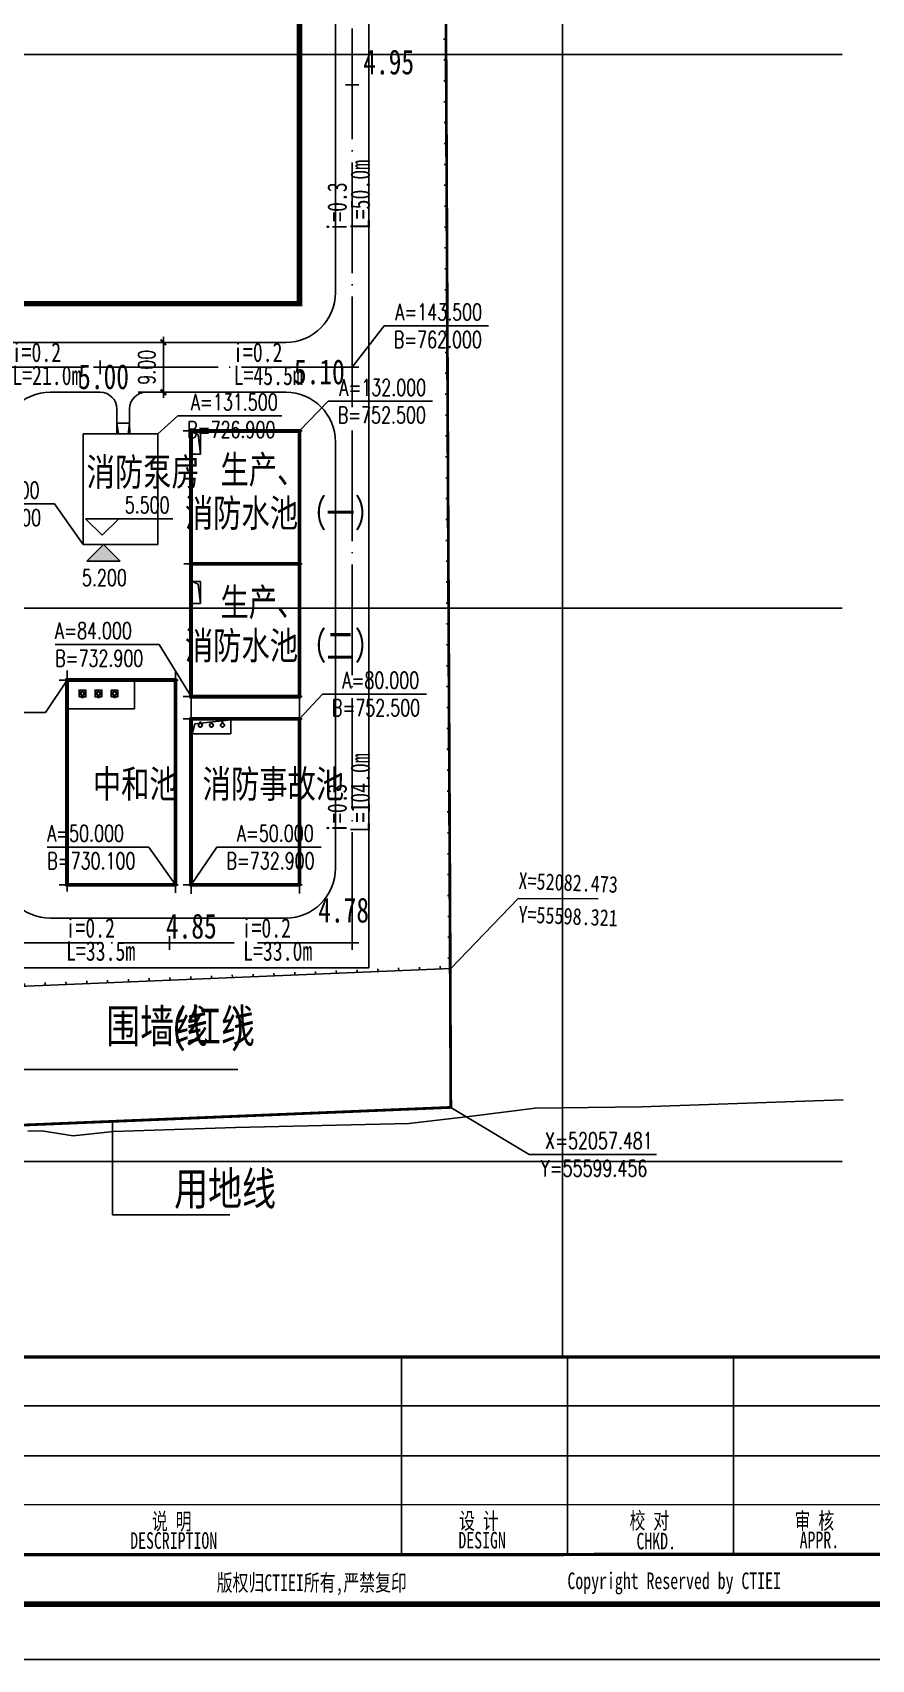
# Model space of a CAD drawing. Extents: x -170 to 1091, y -90 to 504.
# Drawn here: x 704.3 to 855.8, y -89.9 to 204 of the extents above; entities that cross this region are included whole.
import ezdxf

# ---------------------------------------------------------------- set-up
doc = ezdxf.new("R2010")
doc.units = 0
doc.header["$LTSCALE"] = 1000
for name, pattern in [('DASH', [0.35, 0.25, -0.1]), ('DASHED', [19.05, 12.7, -6.35]), ('DOTE', [2.42, 2, -0.2, 0.02, -0.2])]:
    doc.linetypes.add(name, pattern=pattern)
doc.layers.get('0').update_dxf_attribs({"linetype": 'CONTINUOUS'})
doc.layers.get('Defpoints').update_dxf_attribs({"linetype": 'CONTINUOUS'})
for name, color, linetype in [('DIM_COOR', 3, 'CONTINUOUS'), ('DIM_ELEV', 3, 'CONTINUOUS'), ('DIM_LEAD', 3, 'CONTINUOUS'), ('DIM_SYMB', 3, 'CONTINUOUS'), ('DOTE', 1, 'DOTE'), ('equipment', 2, 'CONTINUOUS'), ('PUB_DIM', 3, 'CONTINUOUS'), ('PUB_TEXT', 7, 'CONTINUOUS'), ('PUB_TITLE', 4, 'CONTINUOUS'), ('road', 2, 'CONTINUOUS'), ('S-消火栓', 20, 'CONTINUOUS'), ('STAIR', 2, 'CONTINUOUS'), ('WALL', 141, 'CONTINUOUS'), ('地形', 8, 'CONTINUOUS'), ('方格网', 6, 'CONTINUOUS'), ('污泥管', 4, 'CONTINUOUS'), ('选址蓝线', 5, 'CONTINUOUS'), ('道路HK', 1, 'CONTINUOUS'), ('配管', 3, 'CONTINUOUS')]:
    doc.layers.add(name, color=color, linetype=linetype)
doc.styles.add('_TCH_DIM', font='SIMPLEX', dxfattribs={"bigfont": 'GBCBIG'})
doc.styles.add('DIM_FONT', font='SIMPLEX', dxfattribs={"width": 0.7, "bigfont": 'GBCBIG'})
doc.styles.add('HZ', font='', dxfattribs={"width": 0.75})
doc.styles.get("Standard").update_dxf_attribs({"font": '', "width": 0.75})
doc.styles.add('宋体', font='')
doc.styles.get('HZ').set_extended_font_data('SimSun')
doc.styles.get('STANDARD').set_extended_font_data('SimSun')
doc.styles.get('宋体').set_extended_font_data('SimSun')
doc.dimstyles.new('DIMN1', dxfattribs={"dimscale": 0.01, "dimtxt": 300, "dimasz": 100, "dimexe": 250, "dimexo": 300, "dimgap": 150, "dimtad": 1, "dimzin": 0, "dimdsep": 46, "dimtxsty": 'DIM_FONT', "dimblk": 'ARCHTICK', "dimcen": 0.09, "dimclrt": 7, "dimazin": 2, "dimtfac": 1, "dimtdec": 0, "dimtix": 1, "dimtmove": 2, "dimatfit": 3, "dimldrblk": 'ARCHTICK', "dimfxl": 1, "dimtolj": 1, "dimtzin": 0, "dimarcsym": 0})

# ---------------------------------------------------------------- blocks, each defined once
blk = doc.blocks.new('_ArchTick')
at = {"color": 0, "linetype": 'ByBlock', "const_width": 0.4}
blk.add_lwpolyline([(-0.5, -0.5), (0.5, 0.5)], dxfattribs=at)
blk = doc.blocks.new('*D94')
at = {"layer": 'Defpoints', "color": 0, "linetype": 'Continuous', "transparency": 16777216}
for p in [(720.34, 148), (727.91, 148), (720.34, 139)]:
    blk.add_point(p, dxfattribs=at)
at = {"layer": 'PUB_DIM', "color": 0, "linetype": 'Continuous', "lineweight": -2, "transparency": 16777216}
for p, q in [((723.34, 148), (730.41, 148)), ((727.91, 148), (727.91, 149)), ((727.91, 139), (727.91, 148)), ((723.34, 139), (730.41, 139)), ((727.91, 139), (727.91, 138))]:
    blk.add_line(p, q, dxfattribs=at)
for p, rotation in [((727.91, 148), 270), ((727.91, 139), 90)]:
    blk.add_blockref('_ArchTick', p, dxfattribs=dict(at, rotation=rotation))
at = {"layer": 'PUB_DIM', "color": 7, "linetype": 'Continuous', "transparency": 16777216, "insert": (724.91, 143.5), "char_height": 3, "attachment_point": 5, "rotation": 90, "style": 'DIM_FONT'}
blk.add_mtext('\\A1;9.00', dxfattribs=at)
blk = doc.blocks.new('$LinePat$围墙')
at = {"color": 0}
blk.add_line((600, 0), (600, -160), dxfattribs=at)
at = {"color": 0, "const_width": 40}
blk.add_lwpolyline([(0, 0), (1201, 0)], dxfattribs=at)

msp = doc.modelspace()

# ---------------------------------------------------------------- hatches: boundary and pattern name
at = {"layer": 'DIM_ELEV', "linetype": 'Continuous'}
msp.add_hatch(color=256, dxfattribs=at).paths.add_polyline_path([(717.07252, 111.5), (714.07252, 108.5), (720.07252, 108.5)])

# ---------------------------------------------------------------- linework, layer by layer
at = {"linetype": 'Continuous'}
for p, q in [((713.4, 131.5), (726.9, 131.5)), ((713.4, 111.5), (713.4, 131.5)), ((726.9, 131.5), (726.9, 111.5)), ((726.9, 111.5), (713.4, 111.5))]:
    msp.add_line(p, q, dxfattribs=at)
for p, q in [((900.92177, -44.09273), (690.92177, -44.09273)), ((900.92177, -53.16809), (690.92177, -53.16809)), ((900.92177, -61.93522), (690.92177, -62.01801))]:
    msp.add_line(p, q)
at = {"linetype": 'DASH', "ltscale": 0.03, "const_width": 1, "flags": 128}
msp.add_lwpolyline([(752.5, 330), (752.5, 155), (680.5, 155), (680.5, 330)], close=True, dxfattribs=at)
at = {"linetype": 'Continuous', "const_width": 0.3, "flags": 128}
for points in [[(760.75409, 194.5), (763.24591, 194.5)], [(762, 195.74591), (762, 193.25409)], [(716.5, 144.74591), (716.5, 142.25409)], [(762, 144.74591), (762, 142.25409)], [(715.25409, 143.5), (717.74591, 143.5)], [(760.75409, 143.5), (763.24591, 143.5)], [(727.75409, 39.5), (730.24591, 39.5)], [(729, 40.74591), (729, 38.25409)], [(760.75409, 39.5), (763.24591, 39.5)], [(762, 40.74591), (762, 38.25409)]]:
    msp.add_lwpolyline(points, dxfattribs=at)
at = {"const_width": 0.6}
for points in [[(690.92177, -35.27667), (900.92177, -35.27667)], [(900.92177, -70.93522), (690.92177, -71.01801)], [(900.92177, -79.93522), (690.92177, -79.93522)]]:
    msp.add_lwpolyline(points, dxfattribs=at)
at = {"color": 7}
for points in [[(770.92177, -70.98414), (770.92177, -35.27667)], [(770.92177, -70.93522), (770.92177, -35.27667)], [(770.92177, -70.93522), (770.92177, -35.27667)], [(770.92177, -70.93522), (770.92177, -35.27667)], [(770.92177, -70.93522), (770.92177, -35.27667)], [(800.92177, -70.93522), (800.92177, -35.27667)], [(800.92177, -70.93522), (800.92177, -35.27667)], [(830.92177, -70.93522), (830.92177, -35.27667)]]:
    msp.add_lwpolyline(points, dxfattribs=at)
at = {"layer": 'DIM_COOR', "color": 3, "linetype": 'Continuous'}
for p, q in [((762, 143.5), (767.80975, 150.99575)), ((767.80975, 150.99575), (786.61975, 150.99575)), ((752.5, 132), (757.69857, 137.35732)), ((757.69857, 137.35732), (776.50857, 137.35732)), ((726.9, 131.5), (730.49221, 134.73457)), ((730.49221, 134.73457), (749.30221, 134.73457)), ((708.24268, 118.81897), (689.87268, 118.81897)), ((713.4, 111.5), (708.24268, 118.81897)), ((727.16075, 93.42538), (708.35075, 93.42538)), ((732.9, 84), (727.16075, 93.42538)), ((710.5, 87), (706.64073, 81.1391)), ((752.5, 80), (756.65089, 84.47541)), ((756.65089, 84.47541), (775.46089, 84.47541)), ((706.64073, 81.1391), (688.27073, 81.1391)), ((725.29796, 56.83354), (706.92796, 56.83354)), ((730.1, 50), (725.29796, 56.83354)), ((732.9, 50), (737.58597, 56.83354)), ((737.58597, 56.83354), (756.39597, 56.83354)), ((779.83419, 9.77289), (793.98262, 1.28568)), ((793.98262, 1.28568), (816.97262, 1.28568))]:
    msp.add_line(p, q, dxfattribs=at)
at = {"layer": 'DIM_ELEV', "linetype": 'Continuous'}
for p, q in [((716.86349, 113.14351), (713.86349, 116.14351)), ((713.86349, 116.14351), (729.62665, 116.14351)), ((716.86349, 113.14351), (719.86349, 116.14351)), ((717.07252, 111.5), (714.07252, 108.5)), ((717.07252, 111.5), (720.07252, 108.5)), ((714.07252, 108.5), (720.07252, 108.5))]:
    msp.add_line(p, q, dxfattribs=at)
at = {"layer": 'DIM_LEAD', "linetype": 'Continuous'}
for p, q in [((700.77691, 16.63918), (741.37077, 16.63918)), ((718.69795, 7.26983), (718.69795, -9.58831)), ((718.69795, -9.58831), (739.91241, -9.58831))]:
    msp.add_line(p, q, dxfattribs=at)
at = {"layer": 'DIM_SYMB', "linetype": 'Continuous'}
for points in [[(762, 166.42771, 0, 0, 0), (762, 177.49419, 0.8, 0, 0), (762, 180.49419, 0, 0, 0)], [(699.39318, 143.5, 0, 0, 0), (710.45965, 143.5, 0.8, 0, 0), (713.45965, 143.5, 0, 0, 0)], [(751.09803, 143.5, 0, 0, 0), (740.03155, 143.5, 0.8, 0, 0), (737.03155, 143.5, 0, 0, 0)], [(707.81837, 133.73961, 0, 0, 0), (710.62672, 136.62151, 0.4, 0, 0), (711.67358, 137.69579, 0, 0, 0)], [(730.5419, 133.73961, 0, 0, 0), (727.73355, 136.62151, 0.4, 0, 0), (726.68668, 137.69579, 0, 0, 0)], [(707.67275, 111.60364, 0, 0, 0), (706.1062, 109.1036, 0.4, 0, 0), (705.30972, 107.83253, 0, 0, 0)], [(755.09461, 111.60364, 0, 0, 0), (756.66116, 109.1036, 0.4, 0, 0), (757.45763, 107.83253, 0, 0, 0)], [(707.67275, 74.53699, 0, 0, 0), (706.1062, 72.03695, 0.4, 0, 0), (705.30972, 70.76587, 0, 0, 0)], [(755.09461, 74.53699, 0, 0, 0), (756.66116, 72.03695, 0.4, 0, 0), (757.45763, 70.76587, 0, 0, 0)], [(762, 69.35938, 0, 0, 0), (762, 58.2929, 0.8, 0, 0), (762, 55.2929, 0, 0, 0)], [(714.9083, 48.22037, 0, 0, 0), (713.25413, 46.03817, 0.4, 0, 0), (712.348, 44.8428, 0, 0, 0)], [(743.0917, 48.22037, 0, 0, 0), (744.74587, 46.03817, 0.4, 0, 0), (745.652, 44.8428, 0, 0, 0)], [(720.83122, 39.5, 0, 0, 0), (709.76475, 39.5, 0.8, 0, 0), (706.76475, 39.5, 0, 0, 0)], [(741.64046, 39.5, 0, 0, 0), (752.70693, 39.5, 0.8, 0, 0), (755.70693, 39.5, 0, 0, 0)]]:
    msp.add_lwpolyline(points, format="xyseb", dxfattribs=at)
at = {"layer": 'DOTE', "ltscale": 0.01}
for p, q in [((762, 39.5), (762, 344.83258)), ((762, 143.5), (530.8769, 143.5)), ((575.5, 39.5), (762, 39.5))]:
    msp.add_line(p, q, dxfattribs=at)
at = {"layer": 'DOTE'}
for p, q in [((753, 132), (731.47078, 132)), ((732.9, 132), (732.9, 48.38106)), ((752.5, 132.2), (752.5, 48.42887)), ((753, 108), (731.58556, 108)), ((710.5, 48.8), (710.5, 88.71249)), ((730.1, 88.6167), (730.1, 48.56147)), ((730.6, 87), (709.07078, 87)), ((753, 84), (731.47078, 84)), ((753, 80), (731.47078, 80)), ((730.6, 50), (709.07078, 50)), ((753, 50), (731.47078, 50))]:
    msp.add_line(p, q, dxfattribs=at)
at = {"layer": 'DOTE', "ltscale": 10}
msp.add_line((779.61061, 59.68428), (779.65232, 59.68428), dxfattribs=at)
at = {"layer": 'DOTE', "linetype": 'DOTE', "ltscale": 0.01, "const_width": 0.5, "flags": 128}
msp.add_lwpolyline([(779.8335, 9.79368), (777.91501, 437.27128), (546.09476, 435.40301), (556.20161, 0.56151)], close=True, dxfattribs=at)
at = {"layer": 'equipment', "linetype": 'DASHED', "ltscale": 25}
for p, q in [((719.24686, 83.87357), (718.93314, 83.87357)), ((719.01, 84.21402), (719.01, 83.90402)), ((719.17, 84.21402), (719.17, 83.90402))]:
    msp.add_line(p, q, dxfattribs=at)
for points in [[(718.75318, 84.6892), (718.7712, 84.72708), (718.50344, 84.91422), (718.48171, 84.88319)], [(718.75318, 84.43795), (718.7712, 84.40007), (718.50344, 84.21292), (718.48171, 84.24395)], [(719.7, 83.95557), (719.7, 85.17157), (718.484, 85.17157), (718.484, 83.95557)], [(718.93314, 83.84313), (718.93314, 83.90402), (719.24686, 83.90402), (719.24686, 83.84313)], [(719.42682, 84.6892), (719.4088, 84.72708), (719.67656, 84.91422), (719.69829, 84.88319)], [(719.42682, 84.43795), (719.4088, 84.40007), (719.67656, 84.21292), (719.69829, 84.24395)]]:
    msp.add_lwpolyline(points, close=True, dxfattribs=at)
for radius in [0.35859, 0.32403, 0.29379]:
    msp.add_circle((719.09, 84.56357), radius, dxfattribs=at)
at = {"layer": 'PUB_TITLE', "linetype": 'Continuous'}
msp.add_lwpolyline([(-170.07823, -89.93522), (1090.92177, -89.93522), (1090.92177, 504.06478), (-170.07823, 504.06478)], close=True, dxfattribs=at)
at = {"layer": 'PUB_TITLE', "linetype": 'Continuous', "const_width": 1}
msp.add_lwpolyline([(-145.07823, -79.93522), (1080.92177, -79.93522), (1080.92177, 494.06478), (-145.07823, 494.06478)], close=True, dxfattribs=at)
at = {"layer": 'road', "linetype": 'Continuous'}
for p, q in [((765, 35), (765, 350)), ((759, 157), (759, 331)), ((750, 148), (683, 148)), ((716.50309, 139), (707.5, 139)), ((750, 139), (724.81309, 139)), ((719.50309, 133.398), (719.50309, 136)), ((721.81309, 133.398), (721.81309, 136)), ((759, 53), (759, 130)), ((779.63069, 55.18428), (779.65232, 55.18428)), ((750, 44), (707.5, 44)), ((570.81908, 35), (765, 35))]:
    msp.add_line(p, q, dxfattribs=at)
for centre, radius, start, end in [((750, 157), 9, 270, 0), ((707.5, 130), 9, 90, 180), ((716.50309, 136), 3, 0, 90), ((724.81309, 136), 3, 90, 180), ((750, 130), 9, 0, 90), ((707.5, 53), 9, 180, 270), ((750, 53), 9, 270, 0)]:
    msp.add_arc(centre, radius, start, end, dxfattribs=at)
at = {"layer": 'S-消火栓', "linetype": 'Continuous'}
for centre, radius in [((734.59639, 79.3214), 0.11063), ((734.59639, 79.3214), 0.09293), ((736.59639, 79.3214), 0.11063), ((736.59639, 79.3214), 0.09293), ((738.59639, 79.3214), 0.11063), ((738.59639, 79.3214), 0.09293), ((734.59148, 78.84271), 0.36878), ((734.59148, 78.84271), 0.30978), ((736.59148, 78.84271), 0.36878), ((736.59148, 78.84271), 0.30978), ((738.59148, 78.84271), 0.36878), ((738.59148, 78.84271), 0.30978)]:
    msp.add_circle(centre, radius, dxfattribs=at)
at = {"layer": 'STAIR'}
for points in [[(719.50309, 133.398), (719.77141, 131.49)], [(719.50309, 133.398), (719.50309, 131.49)], [(721.81309, 133.398), (719.50309, 133.398)], [(721.81309, 133.398), (721.57459, 131.49)], [(721.84291, 131.49), (721.81309, 133.398)]]:
    msp.add_lwpolyline(points, dxfattribs=at)
at = {"layer": 'WALL'}
for p, q in [((732.7, 132.2), (732.7, 83.8)), ((732.7, 132.2), (752.7, 132.2)), ((733.1, 131.8), (733.1, 108.2)), ((733.1, 131.8), (752.3, 131.8)), ((733.1, 131.8), (734.17421, 131.33231)), ((734.17421, 131.33231), (734.6, 127.8)), ((734.6, 131.8), (734.6, 127.8)), ((752.3, 131.8), (752.3, 108.2)), ((752.7, 132.2), (752.7, 83.8)), ((733.1, 127.8), (734.6, 127.8)), ((733.1, 108.2), (752.3, 108.2)), ((733.1, 107.8), (733.1, 84.2)), ((733.1, 107.8), (752.3, 107.8)), ((752.3, 107.8), (752.3, 84.2)), ((733.1, 104.8), (734.17421, 104.33231)), ((733.1, 104.8), (734.6, 104.8)), ((734.17421, 104.33231), (734.6, 100.8)), ((734.6, 104.8), (734.6, 100.8)), ((733.1, 100.8), (734.6, 100.8)), ((710.3, 87.2), (730.3, 87.2)), ((710.3, 49.8), (710.3, 87.2)), ((710.7, 86.8), (729.9, 86.8)), ((710.7, 50.2), (710.7, 86.8)), ((722.7, 81.8), (722.7, 86.8)), ((729.9, 50.2), (729.9, 86.8)), ((730.3, 49.8), (730.3, 87.2)), ((732.7, 83.8), (752.7, 83.8)), ((733.1, 84.2), (752.3, 84.2)), ((710.7, 81.8), (722.7, 81.8)), ((732.7, 80.2), (732.7, 49.8)), ((732.7, 80.2), (752.7, 80.2)), ((733.1, 79.8), (733.1, 50.2)), ((733.1, 79.8), (752.3, 79.8)), ((733.1, 79.8), (733.1, 77.3)), ((733.56769, 79.10313), (740.1, 79.8)), ((740.1, 79.8), (740.1, 77.3)), ((752.3, 79.8), (752.3, 50.2)), ((752.7, 80.2), (752.7, 49.8)), ((733.1, 77.3), (733.56769, 79.10313)), ((733.1, 77.3), (740.1, 77.3)), ((710.7, 50.2), (729.9, 50.2)), ((733.1, 50.2), (752.3, 50.2)), ((710.3, 49.8), (730.3, 49.8)), ((732.7, 49.8), (752.7, 49.8))]:
    msp.add_line(p, q, dxfattribs=at)
at = {"layer": '地形', "flags": 128}
msp.add_lwpolyline([(703.42069, 5.51087), (705.92214, 5.57549), (711.61828, 4.6783), (718.91194, 5.4272), (740.93826, 6.14198), (772.26846, 6.89615), (783.63204, 8.21525), (795.045, 9.638), (814.26656, 9.9202), (850.7248, 11.18068)], dxfattribs=at)
at = {"layer": '方格网', "color": 6, "linetype": 'Continuous'}
for p, q in [((800, -35.27667), (800, 494.06478)), ((850.549, 200), (-76.88164, 200)), ((850.549, 100), (-76.88164, 100)), ((850.549, 0), (-76.88164, 0))]:
    msp.add_line(p, q, dxfattribs=at)
at = {"layer": '污泥管'}
for points in [[(712.68538, 83.95557), (712.68538, 85.17157), (713.90138, 85.17157), (713.90138, 83.95557)], [(716.80069, 83.95557), (716.80069, 85.17157), (715.58469, 85.17157), (715.58469, 83.95557)]]:
    msp.add_lwpolyline(points, close=True, dxfattribs=at)
for centre, radius in [((713.29538, 84.56357), 0.35859), ((713.29538, 84.56357), 0.32403), ((713.29538, 84.56357), 0.29379), ((716.19069, 84.56357), 0.35859), ((716.19069, 84.56357), 0.32403), ((716.19069, 84.56357), 0.29379)]:
    msp.add_circle(centre, radius, dxfattribs=at)
at = {"layer": '选址蓝线', "color": 5, "linetype": 'Continuous', "flags": 128}
msp.add_lwpolyline([(556.34611, 425.50203), (777.97765, 427.3337), (779.81957, 34.87309), (565.71388, 25.99015)], close=True, dxfattribs=at)
at = {"layer": '道路HK', "color": 0, "linetype": 'Continuous'}
for p in [(779.81957, 34.87309), (806.4762, 47.48897)]:
    msp.add_line(p, (792.00596, 47.52817), dxfattribs=at)
at = {"layer": '配管'}
for p, q in [((713.13853, 83.87357), (713.45224, 83.87357)), ((713.21538, 84.21402), (713.21538, 83.90402)), ((713.37538, 84.21402), (713.37538, 83.90402)), ((716.34755, 83.87357), (716.03383, 83.87357)), ((716.11069, 84.21402), (716.11069, 83.90402)), ((716.27069, 84.21402), (716.27069, 83.90402))]:
    msp.add_line(p, q, dxfattribs=at)
for points in [[(712.95856, 84.6892), (712.97658, 84.72708), (712.70882, 84.91422), (712.68709, 84.88319)], [(712.95856, 84.43795), (712.97658, 84.40007), (712.70882, 84.21292), (712.68709, 84.24395)], [(713.45224, 83.84313), (713.45224, 83.90402), (713.13853, 83.90402), (713.13853, 83.84313)], [(713.6322, 84.6892), (713.61418, 84.72708), (713.88194, 84.91422), (713.90367, 84.88319)], [(713.6322, 84.43795), (713.61418, 84.40007), (713.88194, 84.21292), (713.90367, 84.24395)], [(715.85387, 84.6892), (715.87189, 84.72708), (715.60413, 84.91422), (715.5824, 84.88319)], [(715.85387, 84.43795), (715.87189, 84.40007), (715.60413, 84.21292), (715.5824, 84.24395)], [(716.03383, 83.84313), (716.03383, 83.90402), (716.34755, 83.90402), (716.34755, 83.84313)], [(716.52751, 84.6892), (716.50949, 84.72708), (716.77725, 84.91422), (716.79898, 84.88319)], [(716.52751, 84.43795), (716.50949, 84.40007), (716.77725, 84.21292), (716.79898, 84.24395)]]:
    msp.add_lwpolyline(points, close=True, dxfattribs=at)

# ---------------------------------------------------------------- block references
at = {"linetype": 'Continuous', "yscale": 0.003125, "zscale": 0.003125}
for p, xscale, rotation in [((779.02258, 204.68777), 0.0031433964964733, 270.2689021398636), ((779.04029, 200.91412), 0.0031433964964733, 270.2689021398636), ((779.058, 197.14046), 0.0031433964964733, 270.2689021398636), ((779.07571, 193.3668), 0.0031433964964733, 270.2689021398636), ((779.09342, 189.59314), 0.0031433964964733, 270.2689021398636), ((779.11114, 185.81948), 0.0031433964964733, 270.2689021398636), ((779.12885, 182.04582), 0.0031433964964733, 270.2689021398636), ((779.14656, 178.27216), 0.0031433964964733, 270.2689021398636), ((779.16427, 174.4985), 0.0031433964964733, 270.2689021398636), ((779.18198, 170.72484), 0.0031433964964733, 270.2689021398636), ((779.19969, 166.95118), 0.0031433964964733, 270.2689021398636), ((779.2174, 163.17752), 0.0031433964964733, 270.2689021398636), ((779.23511, 159.40386), 0.0031433964964733, 270.2689021398636), ((779.25282, 155.6302), 0.0031433964964733, 270.2689021398636), ((779.27053, 151.85654), 0.0031433964964733, 270.2689021398636), ((779.28824, 148.08288), 0.0031433964964733, 270.2689021398636), ((779.30595, 144.30922), 0.0031433964964733, 270.2689021398636), ((779.32366, 140.53556), 0.0031433964964733, 270.2689021398636), ((779.34138, 136.7619), 0.0031433964964733, 270.2689021398636), ((779.35909, 132.98824), 0.0031433964964733, 270.2689021398636), ((779.3768, 129.21458), 0.0031433964964733, 270.2689021398636), ((779.39451, 125.44092), 0.0031433964964733, 270.2689021398636), ((779.41222, 121.66726), 0.0031433964964733, 270.2689021398636), ((779.42993, 117.8936), 0.0031433964964733, 270.2689021398636), ((779.44764, 114.11994), 0.0031433964964733, 270.2689021398636), ((779.46535, 110.34628), 0.0031433964964733, 270.2689021398636), ((779.48306, 106.57262), 0.0031433964964733, 270.2689021398636), ((779.50077, 102.79896), 0.0031433964964733, 270.2689021398636), ((779.51848, 99.0253), 0.0031433964964733, 270.2689021398636), ((779.53619, 95.25164), 0.0031433964964733, 270.2689021398636), ((779.5539, 91.47798), 0.0031433964964733, 270.2689021398636), ((779.57162, 87.70432), 0.0031433964964733, 270.2689021398636), ((779.58933, 83.93066), 0.0031433964964733, 270.2689021398636), ((779.60704, 80.157), 0.0031433964964733, 270.2689021398636), ((779.62475, 76.38334), 0.0031433964964733, 270.2689021398636), ((779.64246, 72.60968), 0.0031433964964733, 270.2689021398636), ((779.66017, 68.83602), 0.0031433964964733, 270.2689021398636), ((779.67788, 65.06236), 0.0031433964964733, 270.2689021398636), ((779.69559, 61.2887), 0.0031433964964733, 270.2689021398636), ((779.7133, 57.51504), 0.0031433964964733, 270.2689021398636), ((779.73101, 53.74138), 0.0031433964964733, 270.2689021398636), ((779.74872, 49.96772), 0.0031433964964733, 270.2689021398636), ((779.76643, 46.19407), 0.0031433964964733, 270.2689021398636), ((779.78414, 42.42041), 0.0031433964964733, 270.2689021398636), ((779.80186, 38.64675), 0.0031433964964733, 270.2689021398636), ((779.81957, 34.87309), 0.003131543425304, 182.3757573705985), ((708.45101, 31.91211), 0.003131543425304, 182.3757573705985), ((712.20725, 32.06795), 0.003131543425304, 182.3757573705985), ((715.96349, 32.22379), 0.003131543425304, 182.3757573705985), ((719.71973, 32.37963), 0.003131543425304, 182.3757573705985), ((723.47597, 32.53547), 0.003131543425304, 182.3757573705985), ((727.23221, 32.69131), 0.003131543425304, 182.3757573705985), ((730.98845, 32.84715), 0.003131543425304, 182.3757573705985), ((734.74469, 33.00299), 0.003131543425304, 182.3757573705985), ((738.50093, 33.15883), 0.003131543425304, 182.3757573705985), ((742.25717, 33.31468), 0.003131543425304, 182.3757573705985), ((746.01341, 33.47052), 0.003131543425304, 182.3757573705985), ((749.76965, 33.62636), 0.003131543425304, 182.3757573705985), ((753.52589, 33.7822), 0.003131543425304, 182.3757573705985), ((757.28213, 33.93804), 0.003131543425304, 182.3757573705985), ((761.03837, 34.09388), 0.003131543425304, 182.3757573705985), ((764.79461, 34.24972), 0.003131543425304, 182.3757573705985), ((768.55085, 34.40556), 0.003131543425304, 182.3757573705985), ((772.30709, 34.5614), 0.003131543425304, 182.3757573705985), ((776.06333, 34.71724), 0.003131543425304, 182.3757573705985), ((704.69476, 31.75627), 0.003131543425304, 182.3757573705985)]:
    msp.add_blockref('$LinePat$围墙', p, dxfattribs=dict(at, xscale=xscale, rotation=rotation))

# ---------------------------------------------------------------- texts
at = {"layer": 'PUB_TEXT', "linetype": 'Continuous', "width": 0.75}
for s, height, p in [('4.95', 4.5, (764.01964, 196.40621)), ('i=0.2', 3.5, (700.50668, 144.46305)), ('i=0.2', 3.5, (740.49651, 144.46305)), ('5.10', 4.5, (751.49061, 140.43098)), ('L=21.0m', 3.5, (700.6056, 140.29068)), ('5.00', 4.5, (712.50844, 139.55624)), ('L=45.5m', 3.5, (740.59543, 140.29068)), ('消防泵房', 5, (714.0256, 122.08202)), ('生产、', 5, (738.21213, 122.51642)), ('消防水池（一）', 5, (731.78356, 114.66927)), ('生产、', 5, (738.21213, 98.5673)), ('消防水池（二）', 5, (731.78356, 90.72014)), ('中和池', 5, (715.15971, 65.72326)), ('消防事故池', 5, (734.99784, 65.72326)), ('4.78', 4.5, (755.88644, 43.1981)), ('i=0.2', 3.5, (710.2297, 40.46305)), ('4.85', 4.5, (728.36718, 40.2995)), ('i=0.2', 3.5, (742.0395, 40.46305)), ('L=33.5m', 3.5, (710.32862, 36.29068)), ('L=33.0m', 3.5, (742.31869, 36.29068)), ('围墙线', 6, (717.58506, 21.49804)), ('(', 6, (729.15649, 21.49804)), ('红线', 6, (732.15649, 21.49804)), (')', 6, (739.87077, 21.49804)), ('用地线', 6, (729.84099, -7.87231))]:
    msp.add_text(s, height=height, dxfattribs=at).set_placement(p)
for s, p in [('L=50.0m', (765.20932, 168.4518)), ('i=0.3', (761.03695, 167.99072)), ('L=104.0m', (765.20932, 59.47231)), ('i=0.3', (761.03695, 59.37339))]:
    msp.add_text(s, height=3.5, rotation=90, dxfattribs=at).set_placement(p)
at = {"layer": 'PUB_TEXT', "linetype": 'Continuous', "style": '_TCH_DIM', "width": 0.705882}
for s, p in [('A=143.500', (769.81975, 151.99675)), ('B=762.000', (769.51975, 147.01975)), ('A=132.000', (759.70857, 138.35832)), ('A=131.500', (732.90221, 135.73557)), ('B=752.500', (759.40857, 133.38132)), ('B=726.900', (732.20221, 130.75857)), ('A=111.500', (689.87268, 119.81997)), ('B=713.400', (689.87268, 114.84297)), ('5.500', (720.92665, 117.14451)), ('5.200', (713.20252, 103.999)), ('A=84.000', (708.35075, 94.42638)), ('B=732.900', (708.35075, 89.44938)), ('A=80.000', (760.26089, 85.47641)), ('B=752.500', (758.36089, 80.49941)), ('A=50.000', (706.92796, 57.83454)), ('A=50.000', (741.19597, 57.83454)), ('B=730.100', (706.92796, 52.85754)), ('B=732.900', (739.29597, 52.85754)), ('X=52057.481', (796.87262, 2.28668)), ('Y=55599.456', (796.07262, -2.69032))]:
    msp.add_text(s, height=2.975, dxfattribs=at).set_placement(p)
at = {"layer": 'PUB_TEXT', "style": '宋体', "width": 0.7}
for s, p in [('说 明 ', (725.83383, -66.48594)), ('设 计', (781.33484, -66.39506)), ('校 对', (812.12106, -66.3441)), ('审 核', (841.93239, -66.38466)), ('DESCRIPTION', (721.91559, -69.95346)), ('DESIGN', (781.20043, -69.8879)), ('CHKD.', (813.36817, -70.04961)), (' APPR.', (841.42089, -69.83019)), ('版权归CTIEI所有,严禁复印', (737.53843, -77.5674)), ('Copyright Reserved by CTIEI', (800.90167, -77.21848))]:
    msp.add_text(s, height=3, dxfattribs=at).set_placement(p)
at = {"layer": '道路HK', "color": 0, "linetype": 'Continuous', "style": 'HZ', "width": 0.8}
for s, p in [('X=52082.473', (792.01072, 49.28512)), ('Y=55598.321', (791.99427, 43.21354))]:
    msp.add_text(s, height=3, rotation=357.6702412, dxfattribs=at).set_placement(p)

# ---------------------------------------------------------------- dimensions: what is measured, and where the dimension line sits
at = {"layer": 'PUB_DIM', "linetype": 'Continuous'}
dim = msp.add_aligned_dim(p1=(720.34036, 139), p2=(720.34036, 148), distance=-7.56772, dimstyle='DIMN1', dxfattribs=at)
dim.commit()
dim.dimension.update_dxf_attribs({"geometry": '*D94', "text_midpoint": (724.90809, 143.5)})

doc.saveas('drawing.dxf')
